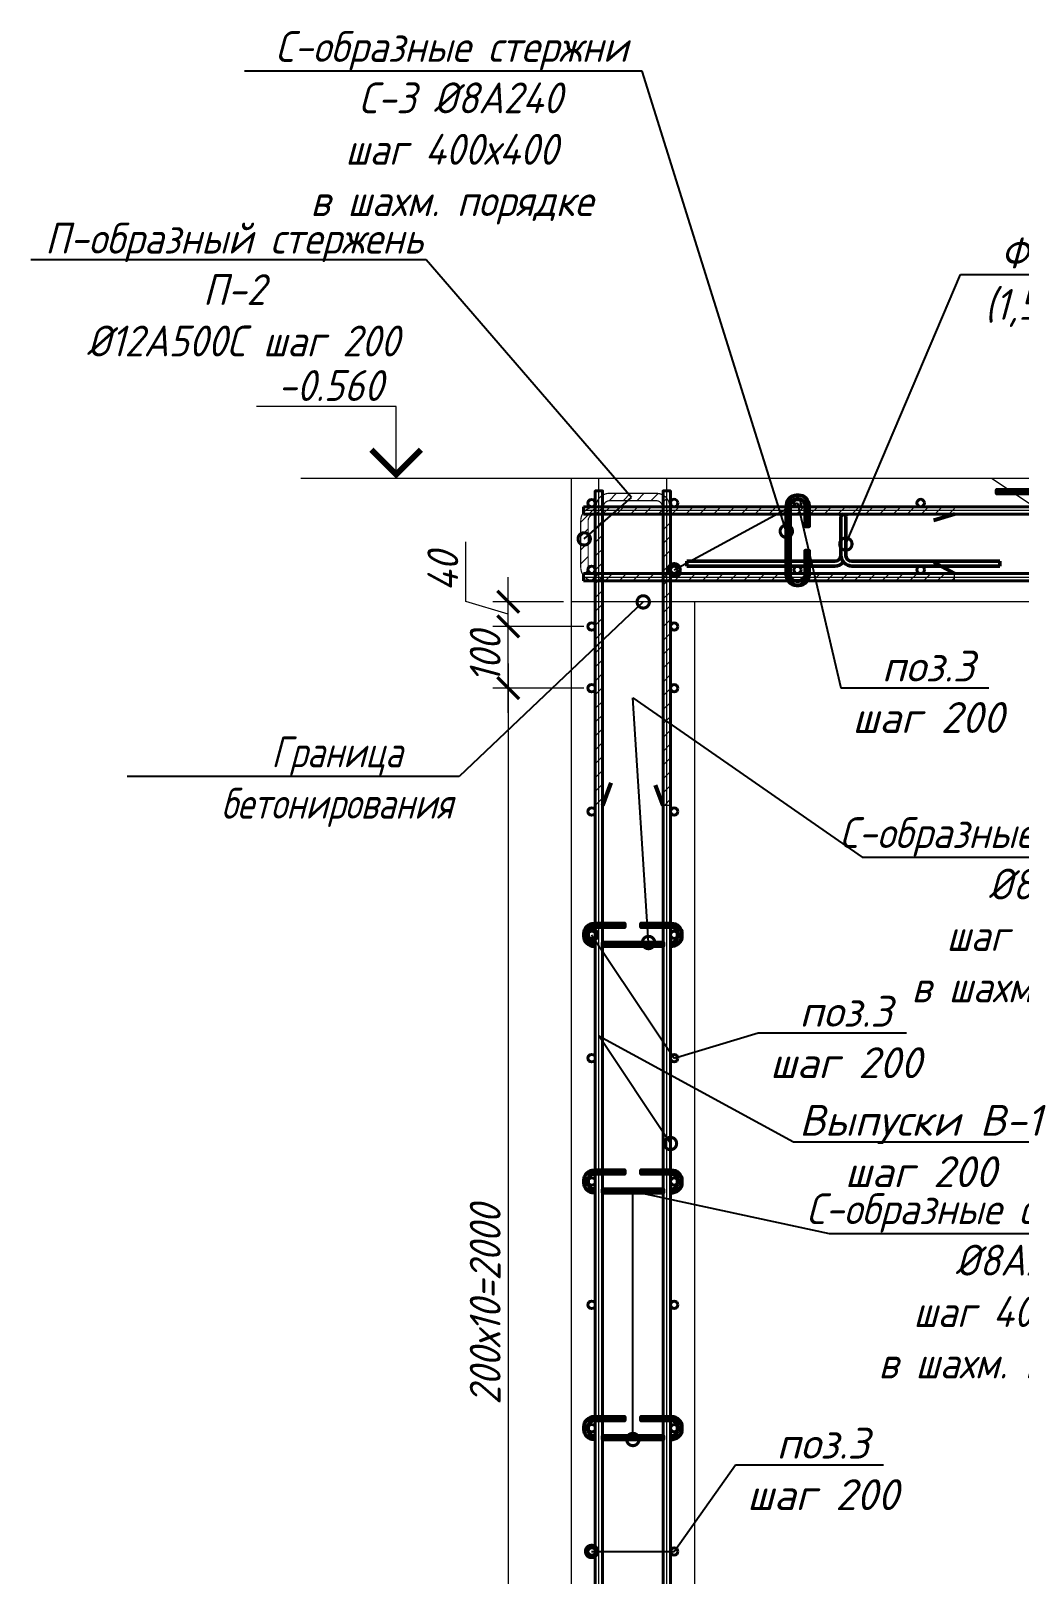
# Model space of a CAD drawing. Header units: millimetres. Extents: x 504091 to 2165846, y 135022 to 442887.
# Drawn here: x 1389023 to 1390626, y 228307 to 230810 of the extents above; entities that cross this region are included whole.
import ezdxf
from ezdxf import colors
from ezdxf.entities.mleader import LeaderData, LeaderLine
from ezdxf.math import Vec2, Vec3

# ---------------------------------------------------------------- set-up
doc = ezdxf.new("R2010")
doc.units = ezdxf.units.MM
doc.layers.get('Defpoints').update_dxf_attribs({"color": 255})
doc.layers.add('!Defpoints', color=255, linetype='Continuous', lineweight=5, plot=False)
for name, color, linetype, lineweight in [('Арматура 12', 26, 'Continuous', 50), ('К_Арматура 8', 134, 'Continuous', 50), ('КР_Арматура 12', 174, 'Continuous', 40), ('Монолит тонкий', 204, 'Continuous', 9), ('Размер', 7, 'Continuous', 13), ('размеры', 7, 'Continuous', 9), ('Размеры КР', 164, 'Continuous', 9)]:
    doc.layers.add(name, color=color, linetype=linetype, lineweight=lineweight)
doc.layers.add('Контур', color=7, linetype='Continuous')
doc.styles.add('GOST 2.304_new', font='isocpeur.ttf', dxfattribs={"width": 0.9, "oblique": 15})
doc.linetypes.add('зигзаг', pattern='A,0.00254,-5.08,[131,ltypeshp.shx,S=5.08,R=0,X=-5.08,Y=0],-10.16,[131,ltypeshp.shx,S=5.08,R=180,X=5.08,Y=0],-5.08', length=20.32254)
doc.dimstyles.new('SPDS 1_20', dxfattribs={"dimscale": 20, "dimtxt": 2.5, "dimasz": 1.77, "dimexe": 1.25, "dimexo": 0.625, "dimtad": 1, "dimdec": 0, "dimrnd": 0.001, "dimtxsty": 'GOST 2.304_new', "dimblk": 'ARCHTICK', "dimcen": 2.5, "dimdle": 2, "dimclrt": 256, "dimadec": 0, "dimazin": 2, "dimtfac": 0.75, "dimtdec": 0, "dimtmove": 1, "dimatfit": 3, "dimfxl": 0, "dimtolj": 1, "dimlwd": 9, "dimlwe": 9, "dimarcsym": 0})

# ---------------------------------------------------------------- blocks, each defined once
blk = doc.blocks.new('_DotSmall')
at = {"color": 0, "linetype": 'ByBlock', "lineweight": 35, "const_width": 0.5}
blk.add_lwpolyline([(-0.0625, 0, 1), (0.0625, 0, 1)], format="xyb", close=True, dxfattribs=at)
blk = doc.blocks.new('_ArchTick')
at = {"color": 0, "linetype": 'ByBlock', "const_width": 0.15}
blk.add_lwpolyline([(-0.5, -0.5), (0.5, 0.5)], dxfattribs=at)
blk = doc.blocks.new('*D3878')
at = {"layer": 'Defpoints', "color": 0, "lineweight": 20, "transparency": 16777216}
for p in [(1389932.3, 229744.2), (1389797.1, 227744.2), (1389932.3, 227744.2)]:
    blk.add_point(p, dxfattribs=at)
at = {"layer": 'Размеры КР', "color": 0, "lineweight": 9, "transparency": 16777216}
for p, q in [((1389797.1, 229784.2), (1389797.1, 227704.2)), ((1389919.8, 229744.2), (1389772.1, 229744.2)), ((1389919.8, 227744.2), (1389772.1, 227744.2))]:
    blk.add_line(p, q, dxfattribs=at)
at = {"layer": 'Размеры КР', "color": 0, "lineweight": 9, "transparency": 16777216, "xscale": 35.4, "yscale": 35.4, "zscale": 35.4}
for p, rotation in [((1389797.1, 229744.2), 90), ((1389797.1, 227744.2), 270)]:
    blk.add_blockref('_ArchTick', p, dxfattribs=dict(at, rotation=rotation))
at = {"layer": 'Размеры КР', "lineweight": 20, "transparency": 16777216, "insert": (1389759.6, 228744.2), "char_height": 50, "attachment_point": 5, "rotation": 90, "style": 'GOST 2.304_new'}
blk.add_mtext('\\A1;200х10=2000', dxfattribs=at)
blk = doc.blocks.new('*D3879')
at = {"layer": 'Defpoints', "color": 0, "lineweight": 20, "transparency": 16777216}
for p in [(1389797.1, 229844.2), (1389932.3, 229844.2), (1389932.3, 229744.2)]:
    blk.add_point(p, dxfattribs=at)
at = {"layer": 'Размеры КР', "color": 0, "lineweight": 9, "transparency": 16777216}
for p, q in [((1389797.1, 229704.2), (1389797.1, 229884.2)), ((1389919.8, 229844.2), (1389772.1, 229844.2)), ((1389919.8, 229744.2), (1389772.1, 229744.2))]:
    blk.add_line(p, q, dxfattribs=at)
at = {"layer": 'Размеры КР', "color": 0, "lineweight": 9, "transparency": 16777216, "xscale": 35.4, "yscale": 35.4, "zscale": 35.4}
for p, rotation in [((1389797.1, 229844.2), 90), ((1389797.1, 229744.2), 270)]:
    blk.add_blockref('_ArchTick', p, dxfattribs=dict(at, rotation=rotation))
at = {"layer": 'Размеры КР', "lineweight": 20, "transparency": 16777216, "insert": (1389759.6, 229794.2), "char_height": 50, "attachment_point": 5, "rotation": 90, "style": 'GOST 2.304_new'}
blk.add_mtext('\\A1;100', dxfattribs=at)
blk = doc.blocks.new('*D3880')
at = {"layer": 'Defpoints', "color": 0, "lineweight": 20, "transparency": 16777216}
for p in [(1389797.1, 229884.2), (1389899.2, 229884.2), (1389932.3, 229844.2)]:
    blk.add_point(p, dxfattribs=at)
at = {"layer": 'Размеры КР', "color": 0, "lineweight": 9, "transparency": 16777216}
for p, q in [((1389728.4, 229884.8), (1389728.4, 229981.7)), ((1389797.1, 229804.2), (1389797.1, 229924.2)), ((1389797.1, 229864.2), (1389728.4, 229884.8)), ((1389886.7, 229884.2), (1389772.1, 229884.2)), ((1389919.8, 229844.2), (1389772.1, 229844.2))]:
    blk.add_line(p, q, dxfattribs=at)
at = {"layer": 'Размеры КР', "color": 0, "lineweight": 9, "transparency": 16777216, "xscale": 35.4, "yscale": 35.4, "zscale": 35.4}
for p, rotation in [((1389797.1, 229884.2), 90), ((1389797.1, 229844.2), 270)]:
    blk.add_blockref('_ArchTick', p, dxfattribs=dict(at, rotation=rotation))
at = {"layer": 'Размеры КР', "lineweight": 20, "transparency": 16777216, "insert": (1389690.9, 229933.2), "char_height": 50, "attachment_point": 5, "rotation": 90, "style": 'GOST 2.304_new'}
blk.add_mtext('\\A1;40', dxfattribs=at)
blk = doc.blocks.new('A$C22cdb02d')
at = {"layer": 'К_Арматура 8', "ltscale": 40}
for p, q in [((241.9, 72), (241.9, 10)), ((249.9, 72), (249.9, 10)), ((-8.1, 0), (231.9, 0)), ((-8.1, 0), (-8.1, -8)), ((-8.1, -8), (231.9, -8)), ((499.9, 0), (259.9, 0)), ((499.9, -8), (259.9, -8)), ((499.9, 0), (499.9, -8))]:
    blk.add_line(p, q, dxfattribs=at)
for centre, radius, start, end in [((245.9, 72), 4, 0, 180), ((231.9, 10), 10, 270, 0), ((231.9, 10), 18, 270, 0), ((259.9, 10), 10, 180, 270), ((259.9, 10), 18, 218.9424, 270)]:
    blk.add_arc(centre, radius, start, end, dxfattribs=at)

msp = doc.modelspace()

# ---------------------------------------------------------------- hatches: boundary and pattern name
at = {"layer": 'Размер', "lineweight": 13, "transparency": 33554687}
h = msp.add_hatch(dxfattribs=at)
h.set_pattern_fill('ANSI31', color=256, scale=5)
h.set_pattern_definition([(45, (234292.974, -451.19), (-11.22532015, 11.22532015), [])])
edge = h.paths.add_edge_path()
edge.add_line((1389961.4494, 230060.2577), (1390037.2446, 230060.2577))
edge.add_arc((1390037.2446, 230038.3577), 21.9, 360, 450, ccw=False)
edge.add_line((1390059.1446, 230038.3577), (1390060.4872, 229554.1556))
edge.add_line((1390060.4872, 229554.1556), (1390048.4872, 229554.1284))
edge.add_line((1390048.4872, 229554.1284), (1390047.1446, 230038.3577))
edge.add_arc((1390037.2446, 230038.3577), 9.9, 360, 450)
edge.add_line((1390037.2446, 230048.2577), (1389961.4494, 230048.2577))
edge.add_arc((1389961.4494, 230038.3577), 9.9, 450, 540)
edge.add_line((1389951.5494, 230038.3577), (1389950.4872, 229554.1576))
edge.add_line((1389950.4872, 229554.1576), (1389938.4872, 229554.1553))
edge.add_line((1389938.4872, 229554.1553), (1389939.5494, 230038.3577))
edge.add_arc((1389961.4494, 230038.3577), 21.9, 450, 540, ccw=False)
h = msp.add_hatch(dxfattribs=at)
h.set_pattern_fill('ANSI31', color=256, scale=5)
h.set_pattern_definition([(45, (235981.584, -233.19), (-11.22532015, 11.22532015), [])])
edge = h.paths.add_edge_path()
edge.add_line((1390520.8187, 230037.8889), (1389936.6166, 230037.7619))
edge.add_arc((1389936.6166, 230015.8619), 21.9, 90, 180)
edge.add_line((1389914.7166, 230015.8619), (1389914.7166, 229940.0667))
edge.add_arc((1389936.6166, 229940.0667), 21.9, 180, 270)
edge.add_line((1389936.6166, 229918.1667), (1390520.8187, 229918.1667))
edge.add_line((1390520.8187, 229918.1667), (1390520.8187, 229930.1667))
edge.add_line((1390520.8187, 229930.1667), (1389936.6166, 229930.1667))
edge.add_arc((1389936.6166, 229940.0667), 9.9, 180, 270, ccw=False)
edge.add_line((1389926.7166, 229940.0667), (1389926.7166, 230015.8619))
edge.add_arc((1389936.6166, 230015.8619), 9.9, 90, 180, ccw=False)
edge.add_line((1389936.6166, 230025.7619), (1390520.8187, 230025.8889))
edge.add_line((1390520.8187, 230025.8889), (1390520.8187, 230037.8889))

# ---------------------------------------------------------------- linework, layer by layer
at = {"layer": '!Defpoints', "lineweight": 15, "ltscale": 100}
for p, q in [((1391159.3605, 230032.1667), (1389919.2277, 230032.1667)), ((1389919.2277, 229924.1667), (1391159.2277, 229924.1667))]:
    msp.add_line(p, q, dxfattribs=at)
for points in [[(1397645.4937, 227433.9533), (1389964.2277, 227433.9533, -0.414213562), (1389944.2277, 227453.9533), (1389944.2277, 230084.1565)], [(1397645.4937, 227433.9533), (1390074.2277, 227433.9533, -0.414213562), (1390054.2277, 227453.9533), (1390054.2277, 230084.1565)], [(1394050.3605, 227433.9533, 0.400138882), (1394074.3605, 227458.4384), (1394074.3605, 227766.8057), (1390580.8669, 230084.1565)]]:
    msp.add_lwpolyline(points, format="xyb", dxfattribs=at)
at = {"layer": 'Арматура 12', "lineweight": 53, "ltscale": 20}
for p, q in [((1390520.8187, 230026.1667), (1390486.9675, 230016.0924)), ((1390520.8187, 229930.1667), (1390488.2127, 229948.1572)), ((1389950.4872, 229554.1553), (1389963.8598, 229590.454)), ((1390048.4872, 229554.1286), (1390035.9917, 229587.1498))]:
    msp.add_line(p, q, dxfattribs=at)
for points in [[(1391149.3605, 230060.1565), (1390589.912, 230060.1565), (1390589.912, 230066.1565), (1391151.3605, 230066.1565, -0.414213562), (1391161.3605, 230056.1565), (1391161.3605, 229685.0756), (1391155.3605, 229685.0756), (1391155.3605, 230054.1565)], [(1390254.3869, 230038.1667, -0.47562841), (1390264.6903, 230050.6841), (1390268.5356, 230050.6841, -0.414213562), (1390279.0356, 230040.1841), (1390279.0356, 230007.1437), (1390285.0356, 230007.1437), (1390285.0356, 230040.1841, 0.414213562), (1390268.5356, 230056.6841), (1390264.6903, 230056.6841, 0.450483028), (1390248.2966, 230038.1667, 0.242110317)], [(1390248.1903, 229929.7802), (1390248.1903, 229928.0241, 0.414213562), (1390264.6903, 229911.5241), (1390268.5356, 229911.5241, 0.414213562), (1390285.0356, 229928.0241), (1390285.0356, 229966.954), (1390279.0356, 229966.954), (1390279.0356, 229928.0241, -0.414213562), (1390268.5356, 229917.5241), (1390264.6903, 229917.5241, -0.414213562), (1390254.1903, 229928.0241), (1390254.1903, 229929.7802)], [(1389938.2655, 229325.7338), (1389936.7655, 229325.7338, -0.414213562), (1389920.2655, 229342.2338), (1389920.2655, 229346.0791, -0.414213562), (1389936.7655, 229362.5791), (1389985.6954, 229362.5791), (1389985.6954, 229356.5791), (1389936.7655, 229356.5791, 0.414213562), (1389926.2655, 229346.0791), (1389926.2655, 229342.2338, 0.414213562), (1389936.7655, 229331.7338), (1389938.2655, 229331.7338)], [(1390060.2655, 229331.8395, 0.460305877), (1390072.2655, 229342.2338), (1390072.2655, 229346.0791, 0.414213562), (1390061.7655, 229356.5791), (1390012.8499, 229356.5791), (1390012.8499, 229362.5791), (1390061.7655, 229362.5791, -0.414213562), (1390078.2655, 229346.0791), (1390078.2655, 229342.2338, -0.441038441), (1390060.2655, 229325.785, -0.242110317)], [(1389938.2655, 228925.7338), (1389936.7655, 228925.7338, -0.414213562), (1389920.2655, 228942.2338), (1389920.2655, 228946.0791, -0.414213562), (1389936.7655, 228962.5791), (1389985.6954, 228962.5791), (1389985.6954, 228956.5791), (1389936.7655, 228956.5791, 0.414213562), (1389926.2655, 228946.0791), (1389926.2655, 228942.2338, 0.414213562), (1389936.7655, 228931.7338), (1389938.2655, 228931.7338)], [(1390060.2655, 228931.8395, 0.460305877), (1390072.2655, 228942.2338), (1390072.2655, 228946.0791, 0.414213562), (1390061.7655, 228956.5791), (1390012.8499, 228956.5791), (1390012.8499, 228962.5791), (1390061.7655, 228962.5791, -0.414213562), (1390078.2655, 228946.0791), (1390078.2655, 228942.2338, -0.441038441), (1390060.2655, 228925.785, -0.242110317)], [(1389938.2655, 228525.7338), (1389936.7655, 228525.7338, -0.414213562), (1389920.2655, 228542.2338), (1389920.2655, 228546.0791, -0.414213562), (1389936.7655, 228562.5791), (1389985.6954, 228562.5791), (1389985.6954, 228556.5791), (1389936.7655, 228556.5791, 0.414213562), (1389926.2655, 228546.0791), (1389926.2655, 228542.2338, 0.414213562), (1389936.7655, 228531.7338), (1389938.2655, 228531.7338)], [(1390060.2655, 228531.8395, 0.460305877), (1390072.2655, 228542.2338), (1390072.2655, 228546.0791, 0.414213562), (1390061.7655, 228556.5791), (1390012.8499, 228556.5791), (1390012.8499, 228562.5791), (1390061.7655, 228562.5791, -0.414213562), (1390078.2655, 228546.0791), (1390078.2655, 228542.2338, -0.441038441), (1390060.2655, 228525.785, -0.242110317)]]:
    msp.add_lwpolyline(points, format="xyb", dxfattribs=at)
for points in [[(1389938.4872, 229554.1553, 2, 2, 0), (1389939.5494, 230038.3577, 2, 2, -0.414213562), (1389961.4494, 230060.2577, 2, 2, 0), (1390037.2446, 230060.2577, 2, 2, -0.414213562), (1390059.1446, 230038.3577, 2, 2, 0), (1390060.4872, 229554.1556, 2, 2, 0), (1390048.4872, 229554.1286, 2, 2, 0), (1390047.1446, 230038.3577, 2, 2, 0.414213562), (1390037.2446, 230048.2577, 2, 2, 0), (1389961.4494, 230048.2577, 2, 2, 0.414213562), (1389951.5494, 230038.3577, 2, 2, 0), (1389950.4872, 229554.1553, 0, 0, 0)], [(1390520.8187, 230038.1667, 2, 2, 0), (1389936.6166, 230037.7619, 2, 2, 0.414213562), (1389914.7166, 230015.8619, 2, 2, 0), (1389914.7166, 229940.0667, 2, 2, 0.414213562), (1389936.6166, 229918.1667, 2, 2, 0), (1390520.8187, 229918.1667, 2, 2, 0), (1390520.8187, 229930.1667, 2, 2, 0), (1389936.6166, 229930.1667, 2, 2, -0.414213562), (1389926.7166, 229940.0667, 2, 2, 0), (1389926.7166, 230015.8619, 2, 2, -0.414213562), (1389936.6166, 230025.7619, 2, 2, 0), (1390520.8187, 230026.1667, 0, 0, 0)]]:
    msp.add_lwpolyline(points, format="xyseb", close=True, dxfattribs=at)
msp.add_lwpolyline([(1390254.1903, 229930.1667), (1390254.1903, 230037.7802), (1390248.1903, 230037.7802), (1390248.1903, 229930.1667)], dxfattribs=at)
for points in [[(1389950.2655, 229331.7338), (1390048.2655, 229331.7338), (1390048.2655, 229325.7338), (1389950.2655, 229325.7338)], [(1389950.2655, 228931.7338), (1390048.2655, 228931.7338), (1390048.2655, 228925.7338), (1389950.2655, 228925.7338)], [(1389950.2655, 228531.7338), (1390048.2655, 228531.7338), (1390048.2655, 228525.7338), (1389950.2655, 228525.7338)]]:
    msp.add_lwpolyline(points, close=True, dxfattribs=at)
at = {"layer": 'КР_Арматура 12', "ltscale": 12}
for p, q in [((1389919.2277, 230026.1667), (1389919.2277, 230038.1667)), ((1391159.3605, 230038.1667), (1389919.2277, 230038.1667)), ((1391159.3605, 230026.1667), (1389919.2277, 230026.1667)), ((1389919.2277, 229918.1667), (1389919.2277, 229930.1667)), ((1389919.2277, 229930.1667), (1391159.2277, 229930.1667)), ((1389919.2277, 229918.1667), (1391159.2277, 229918.1667))]:
    msp.add_line(p, q, dxfattribs=at)
for points in [[(1397639.4937, 227427.9533), (1389958.2277, 227427.9533, -0.414213562), (1389938.2277, 227447.9533), (1389938.2277, 230064.1565), (1389950.2277, 230064.1565), (1389950.2277, 227459.9533, 0.414213562), (1389970.2277, 227439.9533), (1397105.6383, 227439.9533)], [(1397719.832, 227439.9533), (1397719.832, 227427.9533), (1390068.2277, 227427.9533, -0.414213562), (1390048.2277, 227447.9533), (1390048.2277, 230064.1565), (1390060.2277, 230064.1565), (1390060.2277, 227459.9533, 0.414213562), (1390080.2277, 227439.9533), (1397719.832, 227439.9533)]]:
    msp.add_lwpolyline(points, format="xyb", dxfattribs=at)
for centre in [(1389932.2289, 230044.1667), (1390066.1966, 230044.5532), (1390266.1966, 230044.5532), (1390466.1966, 230044.5532), (1389932.2289, 229936.1667), (1390066.1966, 229936.1667), (1390266.1966, 229936.1667), (1390466.1966, 229936.1667), (1389932.2655, 229844.1565), (1390066.2277, 229844.1565), (1389932.2655, 229744.1565), (1390066.2277, 229744.1565), (1389932.2655, 229544.1565), (1390066.2277, 229544.1565), (1389932.2655, 229344.1565), (1390066.2277, 229344.1565), (1389932.2655, 229144.1565), (1390066.2277, 229144.1565), (1389932.2655, 228944.1565), (1390066.2277, 228944.1565), (1389932.2655, 228744.1565), (1390066.2277, 228744.1565), (1389932.2655, 228544.1565), (1390066.2277, 228544.1565), (1389932.2655, 228344.1565), (1390066.2277, 228344.1565)]:
    msp.add_circle(centre, 6, dxfattribs=at)
for centre, start in [((1390346.5276, 230006.1667), 83.7401021), ((1390350.1177, 230018.1667), 83.805382)]:
    msp.add_arc(centre, 20, start, 90, dxfattribs=at)
at = {"layer": 'Монолит тонкий', "lineweight": 15, "ltscale": 100}
for p, q in [((1390099.2277, 229884.1565), (1390099.2277, 227694.1565)), ((1390819.0576, 229884.1565), (1390099.2277, 229884.1565))]:
    msp.add_line(p, q, dxfattribs=at)
msp.add_lwpolyline([(1391179.3605, 229885.1565), (1391179.3605, 230084.1565), (1389899.2277, 230084.1565), (1389899.2277, 227694.1565)], dxfattribs=at)
at = {"layer": 'размеры', "ltscale": 50}
msp.add_lwpolyline([(1389615.2506, 230084.1565), (1389615.2506, 230201.0779), (1389388.4019, 230201.0779)], dxfattribs=at)
at = {"layer": 'размеры', "ltscale": 50, "const_width": 9.6}
msp.add_lwpolyline([(1389575.2506, 230130.9447), (1389615.2506, 230090.9447), (1389655.2506, 230130.9447)], dxfattribs=at)
at = {"layer": 'Размеры КР', "lineweight": 20}
msp.add_line((1389899.2277, 230084.1565), (1389460.3374, 230084.1565), dxfattribs=at)
at = {"layer": 'Размеры КР', "linetype": 'зигзаг', "lineweight": 20}
msp.add_line((1390099.2277, 229884.1565), (1389899.2277, 229884.1565), dxfattribs=at)

# ---------------------------------------------------------------- block references
at = {"layer": 'Контур', "lineweight": 20, "xscale": -1}
msp.add_blockref('A$C22cdb02d', (1390586.653, 229950.1667), dxfattribs=at)

# ---------------------------------------------------------------- texts
at = {"layer": 'размеры', "ltscale": 50, "style": 'GOST 2.304_new', "oblique": 15, "width": 0.9}
msp.add_text('-0.560', height=50, dxfattribs=at).set_placement((1389423.005, 230210.0672))

# ---------------------------------------------------------------- dimensions: what is measured, and where the dimension line sits
at = {"layer": 'Размеры КР', "lineweight": 20}
dim = msp.add_linear_dim(base=(1389797.1144, 229884.1565), p1=(1389932.2655, 229844.1565), p2=(1389899.2277, 229884.1565), angle=90, dimstyle='SPDS 1_20', dxfattribs=at)
dim.commit()
dim.dimension.update_dxf_attribs({"geometry": '*D3880', "text_midpoint": (1389690.8644, 229897.2815)})
dim = msp.add_linear_dim(base=(1389797.1144, 229844.1565), p1=(1389932.2655, 229744.1565), p2=(1389932.2655, 229844.1565), angle=90, dimstyle='SPDS 1_20', dxfattribs=at)
dim.commit()
dim.dimension.update_dxf_attribs({"geometry": '*D3879', "text_midpoint": (1389797.1144, 229794.1565), "dimtype": 160})
dim = msp.add_linear_dim(base=(1389797.1144, 227744.1565), p1=(1389932.2655, 229744.1565), p2=(1389932.2655, 227744.1565), angle=90, text='200х10=<>', dimstyle='SPDS 1_20', dxfattribs=at)
dim.commit()
dim.dimension.update_dxf_attribs({"geometry": '*D3878', "text_midpoint": (1389759.6144, 228744.1565)})

# ---------------------------------------------------------------- leaders
at = {"layer": 'Размер', "ltscale": 20}
ml = msp.add_multileader_mtext('Standard', dxfattribs=at)
ml.set_content('\\A1;С-образные стержни\\P С-3 %%C8А240\\Pшаг 400х400\\Pв шахм. порядке ', color=256, style='GOST 2.304_new')
ml.set_leader_properties()
ml.set_arrow_properties(name='DOTSMALL')
ml.build(insert=Vec2(0, 0))
ml.multileader.update_dxf_attribs({"text_left_attachment_type": 6, "text_right_attachment_type": 6, "arrow_head_size": 40})
ctx = ml.context
ctx.base_point, ctx.char_height, ctx.arrow_head_size, ctx.landing_gap_size, ctx.plane_origin = Vec3(1389404.2109, 230744.9222), 50, 40, 0, Vec3(1392466.3226, 260733.4068)
ctx.left_attachment, ctx.right_attachment, ctx.text_align_type = 6, 6, 1
notes = []
notes.append((ctx, [(1, (1, 1, 0), (1390014.0956, 230744.9222), (-1, 0), 8, [(1, [(1390248.1903, 229998.7721)], 0, [])])]))
ctx.mtext.insert, ctx.mtext.width, ctx.mtext.alignment, ctx.mtext.flow_direction = Vec3(1389705.1532, 230809.9222), 1362.226502, 2, 5
ml = msp.add_multileader_mtext('Standard', dxfattribs=at)
ml.set_content('\\A1;П-образный стержень П-2\\P %%C12А500С шаг 200', color=256, style='GOST 2.304_new')
ml.set_leader_properties()
ml.set_arrow_properties(name='DOTSMALL')
ml.build(insert=Vec2(0, 0))
ml.multileader.update_dxf_attribs({"text_left_attachment_type": 6, "text_right_attachment_type": 6, "arrow_head_size": 40})
ctx = ml.context
ctx.base_point, ctx.char_height, ctx.arrow_head_size, ctx.landing_gap_size, ctx.plane_origin = Vec3(1389048.8272, 230439.007), 50, 40, 0, Vec3(1392607.9191, 259992.5443)
ctx.left_attachment, ctx.right_attachment, ctx.text_align_type = 6, 6, 1
notes.append((ctx, [(1, (1, 1, 0), (1389663.8145, 230439.007), (-1, 0), 8, [(0, [(1389920.2945, 229986.3386), (1389997.1231, 230053.7001)], 0, [])])]))
ctx.mtext.insert, ctx.mtext.width, ctx.mtext.alignment, ctx.mtext.flow_direction = Vec3(1389352.3208, 230499.007), 627.027399, 2, 5
ml = msp.add_multileader_mtext('Standard', dxfattribs=at)
ml.set_content('\\A1;Фиксатор Ф-1 \\P(1,5 шт на 1 м²)', color=256, style='GOST 2.304_new')
ml.set_leader_properties()
ml.set_arrow_properties(name='DOTSMALL')
ml.build(insert=Vec2(0, 0))
ml.multileader.update_dxf_attribs({"text_left_attachment_type": 6, "text_right_attachment_type": 6, "arrow_head_size": 40})
ctx = ml.context
ctx.base_point, ctx.char_height, ctx.arrow_head_size, ctx.landing_gap_size, ctx.plane_origin = Vec3(1390538.6001, 230414.9754), 50, 40, 0, Vec3(1390206.6383, 259018.9359)
ctx.left_attachment, ctx.right_attachment, ctx.text_align_type = 6, 6, 1
notes.append((ctx, [(1, (1, 1, 0), (1390530.6001, 230414.9754), (1, 0), 8, [(1, [(1390344.7965, 229977.9608)], 0, [])])]))
ctx.mtext.insert, ctx.mtext.rotation, ctx.mtext.width, ctx.mtext.alignment, ctx.mtext.flow_direction = Vec3(1390789.4591, 230474.9754), 6.283185307, 543.43425, 2, 5
ml = msp.add_multileader_mtext('Standard', dxfattribs=at)
ml.set_content('\\A1;{\\W1;поз.3\\Pшаг 200}', color=256, style='GOST 2.304_new')
ml.set_leader_properties()
ml.set_arrow_properties(name='DOTSMALL')
ml.build(insert=Vec2(0, 0))
ml.multileader.update_dxf_attribs({"text_left_attachment_type": 6, "text_right_attachment_type": 6, "dogleg_length": 4, "arrow_head_size": 40})
ctx = ml.context
ctx.base_point, ctx.char_height, ctx.arrow_head_size, ctx.landing_gap_size, ctx.plane_origin = Vec3(1390344.3964, 229745.0364), 50, 40, 0, Vec3(1435464.4502, 520421.0055)
ctx.left_attachment, ctx.right_attachment, ctx.text_align_type = 6, 6, 1
notes.append((ctx, [(0, (1, 1, 0), (1390336.3964, 229745.0364), (1, 0), 8, [(0, [(1390066.1966, 229936.1667), (1390266.1966, 230044.5532)], 0, [])])]))
ctx.mtext.insert, ctx.mtext.width, ctx.mtext.alignment, ctx.mtext.flow_direction = Vec3(1390478.2843, 229805.0364), 511.854399, 2, 5
ml = msp.add_multileader_mtext('Standard', dxfattribs=at)
ml.set_content('\\A1;{\\W1;поз.8\\Pшаг 200}', color=256, style='GOST 2.304_new')
ml.set_leader_properties()
ml.set_arrow_properties(name='DOTSMALL')
ml.build(insert=Vec2(0, 0))
ml.multileader.update_dxf_attribs({"text_left_attachment_type": 6, "text_right_attachment_type": 6, "dogleg_length": 4, "arrow_head_size": 40})
ctx = ml.context
ctx.base_point, ctx.char_height, ctx.arrow_head_size, ctx.landing_gap_size, ctx.plane_origin = Vec3(1390627.8728, 229716.9091), 50, 40, 0, Vec3(1436663.4249, 520773.8963)
ctx.left_attachment, ctx.right_attachment, ctx.text_align_type = 6, 6, 1
notes.append((ctx, [(1, (1, 1, 0), (1390899.6485, 229716.9091), (-1, 0), 4, [(1, [(1391012.6968, 230032.1667), (1390924.687, 229930.1667)], 0, [])])]))
ctx.mtext.insert, ctx.mtext.width, ctx.mtext.alignment, ctx.mtext.flow_direction = Vec3(1390761.7607, 229776.9091), 511.854399, 2, 5
ml = msp.add_multileader_mtext('Standard', dxfattribs=at)
ml.set_content('\\A1;{\\W0.8;Граница бетонирования}', color=256, style='GOST 2.304_new')
ml.set_leader_properties()
ml.set_arrow_properties(name='DOTSMALL')
ml.build(insert=Vec2(0, 0))
ml.multileader.update_dxf_attribs({"text_left_attachment_type": 6, "text_right_attachment_type": 6, "arrow_head_size": 40})
ctx = ml.context
ctx.base_point, ctx.char_height, ctx.arrow_head_size, ctx.landing_gap_size, ctx.plane_origin = Vec3(1389328.2118, 229600.9346), 50, 40, 0, Vec3(1366758.2275, 374821.121)
ctx.left_attachment, ctx.right_attachment, ctx.text_align_type = 6, 6, 1
notes.append((ctx, [(0, (1, 1, 0), (1389717.6093, 229600.9346), (-1, 0), 8, [(0, [(1390016.069, 229884.1565)], 0, [])])]))
ctx.mtext.insert, ctx.mtext.rotation, ctx.mtext.width, ctx.mtext.alignment, ctx.mtext.flow_direction = Vec3(1389518.9105, 229665.9346), 6.283185307, 525.843401, 2, 5
ml = msp.add_multileader_mtext('Standard', dxfattribs=at)
ml.set_content('\\A1;С-образные стержни С-2 %%C8А240\\Pшаг 400х400\\Pв шахм. порядке ', color=256, style='GOST 2.304_new')
ml.set_leader_properties()
ml.set_arrow_properties(name='DOTSMALL')
ml.build(insert=Vec2(0, 0))
ml.multileader.update_dxf_attribs({"text_left_attachment_type": 6, "text_right_attachment_type": 6, "arrow_head_size": 40})
ctx = ml.context
ctx.base_point, ctx.char_height, ctx.arrow_head_size, ctx.landing_gap_size, ctx.plane_origin = Vec3(1390379.497, 229469.9), 50, 40, 0, Vec3(1394177.9653, 259680.1722)
ctx.left_attachment, ctx.right_attachment, ctx.text_align_type = 6, 6, 1
notes.append((ctx, [(0, (1, 1, 0), (1390371.497, 229469.9), (1, 0), 8, [(1, [(1390024.6998, 229331.7338), (1389999.2656, 229728.7338)], 0, [])])]))
ctx.mtext.insert, ctx.mtext.width, ctx.mtext.alignment, ctx.mtext.flow_direction = Vec3(1390680.4393, 229534.9), 691.770084, 2, 5
ml = msp.add_multileader_mtext('Standard', dxfattribs=at)
ml.set_content('\\A1;{\\W1;поз.3\\Pшаг 200}', color=256, style='GOST 2.304_new')
ml.set_leader_properties()
ml.set_arrow_properties(name='DOTSMALL')
ml.build(insert=Vec2(0, 0))
ml.multileader.update_dxf_attribs({"text_left_attachment_type": 6, "text_right_attachment_type": 6, "dogleg_length": 4, "arrow_head_size": 40})
ctx = ml.context
ctx.base_point, ctx.char_height, ctx.arrow_head_size, ctx.landing_gap_size, ctx.plane_origin = Vec3(1390210.6477, 229185.1656), 50, 40, 0, Vec3(1435639.9758, 520764.6158)
ctx.left_attachment, ctx.right_attachment, ctx.text_align_type = 6, 6, 1
notes.append((ctx, [(0, (1, 1, 0), (1390202.6477, 229185.1656), (1, 0), 8, [(1, [(1389932.2655, 229344.1565), (1390066.2277, 229144.1565)], 0, [])])]))
ctx.mtext.insert, ctx.mtext.width, ctx.mtext.alignment, ctx.mtext.flow_direction = Vec3(1390344.5355, 229245.1656), 511.854399, 2, 5
ml = msp.add_multileader_mtext('Standard', dxfattribs=at)
ml.set_content('\\A1;{\\W1;Выпуски В-1\\Pшаг 200}', color=256, style='GOST 2.304_new')
ml.set_leader_properties()
ml.set_arrow_properties(name='DOTSMALL')
ml.build(insert=Vec2(0, 0))
ml.multileader.update_dxf_attribs({"text_left_attachment_type": 6, "text_right_attachment_type": 6, "dogleg_length": 4, "arrow_head_size": 40})
ctx = ml.context
ctx.base_point, ctx.char_height, ctx.arrow_head_size, ctx.landing_gap_size, ctx.plane_origin = Vec3(1390267.6699, 229008.3267), 50, 40, 0, Vec3(1434664.491, 519609.3395)
ctx.left_attachment, ctx.right_attachment, ctx.text_align_type = 6, 6, 1
notes.append((ctx, [(0, (1, 1, 0), (1390259.6699, 229008.3267), (1, 0), 8, [(1, [(1390060.2277, 229005.7682), (1389944.2277, 229180.4996)], 0, [])])]))
ctx.mtext.insert, ctx.mtext.width, ctx.mtext.alignment, ctx.mtext.flow_direction = Vec3(1390466.0674, 229068.3267), 511.854399, 2, 5
ml = msp.add_multileader_mtext('Standard', dxfattribs=at)
ml.set_content('\\A1;С-образные стержни С-2 %%C8А240\\Pшаг 400х400\\Pв шахм. порядке ', color=256, style='GOST 2.304_new')
ml.set_leader_properties()
ml.set_arrow_properties(name='DOTSMALL')
ml.build(insert=Vec2(0, 0))
ml.multileader.update_dxf_attribs({"text_left_attachment_type": 6, "text_right_attachment_type": 6, "arrow_head_size": 40})
ctx = ml.context
ctx.base_point, ctx.char_height, ctx.arrow_head_size, ctx.landing_gap_size, ctx.plane_origin = Vec3(1390325.8071, 228859.9294), 50, 40, 0, Vec3(1394177.9653, 258880.1722)
ctx.left_attachment, ctx.right_attachment, ctx.text_align_type = 6, 6, 1
notes.append((ctx, [(0, (1, 1, 0), (1390317.8071, 228859.9294), (1, 0), 8, [(1, [(1389999.2655, 228525.7338), (1389999.2656, 228928.7338)], 0, [])])]))
ctx.mtext.insert, ctx.mtext.width, ctx.mtext.alignment, ctx.mtext.flow_direction = Vec3(1390626.7494, 228924.9294), 691.770084, 2, 5
ml = msp.add_multileader_mtext('Standard', dxfattribs=at)
ml.set_content('\\A1;{\\W1;поз.3\\Pшаг 200}', color=256, style='GOST 2.304_new')
ml.set_leader_properties()
ml.set_arrow_properties(name='DOTSMALL')
ml.build(insert=Vec2(0, 0))
ml.multileader.update_dxf_attribs({"text_left_attachment_type": 6, "text_right_attachment_type": 6, "dogleg_length": 4, "arrow_head_size": 40})
ctx = ml.context
ctx.base_point, ctx.char_height, ctx.arrow_head_size, ctx.landing_gap_size, ctx.plane_origin = Vec3(1390173.5221, 228484.6334), 50, 40, 0, Vec3(1435722.1665, 519926.7396)
ctx.left_attachment, ctx.right_attachment, ctx.text_align_type = 6, 6, 1
notes.append((ctx, [(0, (1, 1, 0), (1390165.5221, 228484.6334), (1, 0), 8, [(1, [(1389932.2655, 228344.1565), (1390066.2277, 228344.1565)], 0, [])])]))
ctx.mtext.insert, ctx.mtext.width, ctx.mtext.alignment, ctx.mtext.flow_direction = Vec3(1390307.41, 228544.6334), 511.854399, 2, 5
for ctx, leaders in notes:
    for number, flags, end, landing, length, lines in leaders:
        leader = LeaderData()
        leader.index, (leader.has_last_leader_line, leader.has_dogleg_vector, leader.attachment_direction) = number, flags
        leader.last_leader_point, leader.dogleg_vector, leader.dogleg_length = Vec3(end), Vec3(landing), length
        for number, points, colour, breaks in lines:
            line = LeaderLine()
            line.index, line.vertices, line.color, line.breaks = number, Vec3.list(points), colors.encode_raw_color(colour), breaks
            leader.lines.append(line)
        ctx.leaders.append(leader)

doc.saveas('drawing.dxf')
